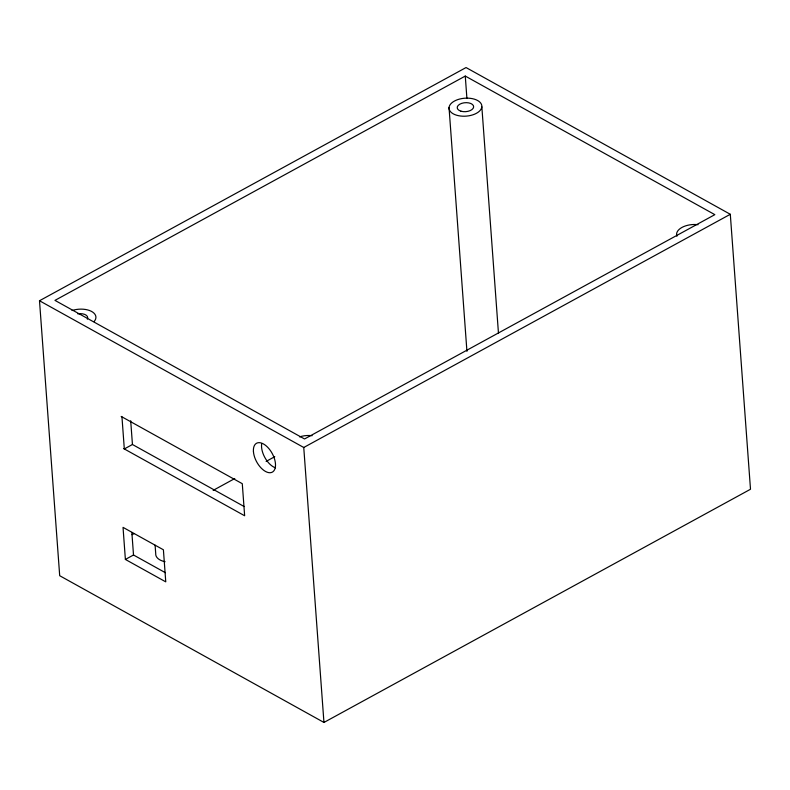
<?xml version="1.0" encoding="UTF-8"?>
<svg xmlns="http://www.w3.org/2000/svg" width="790" height="790" viewBox="0 0 790 790"><rect width="100%" height="100%" fill="white"/><g stroke="black" fill="none" stroke-linecap="round" stroke-linejoin="round"><path stroke-width="1.19" d="M39.5 300.753L466.051 67.555L730.306 214.288L750.5 489.247L323.949 722.445L59.694 575.712L39.5 300.753L303.755 447.486L323.949 722.445M465.271 76.067L54.964 300.378L304.535 438.973L714.841 214.653L465.271 76.067L466.89 98.217M244.169 506.548L132.444 444.503L124.316 448.947L121.956 416.873M132.078 534.692L134.241 533.507M213.152 490.373L234.768 478.552M266.121 461.409L274.772 456.679M303.755 447.486L730.306 214.288M125.383 559.438L165.762 581.855L163.402 549.781L123.033 527.365L125.383 559.438L133.51 554.995L165.386 572.701M121.166 416.429L242.283 483.687L244.643 515.761L123.526 448.513M481.841 106.788A16.452 8.986 -4.2 0 1 456.511 115.192A16.452 8.986 -4.2 0 1 457.953 99.55A16.452 8.986 -4.2 0 1 481.841 106.788L498.48 333.429M449.036 107.568L466.939 351.353M155.097 545.189L155.719 553.632A16.452 8.986 -4.2 0 0 165.08 561.739M130.696 420.744L132.444 444.503M131.851 532.42L133.51 554.995M275.483 467.838A16.452 8.828 61.3 0 1 261.678 443.773M676.931 236.25A16.452 8.986 -4.2 0 1 698.044 224.706M77.785 313.847A8.226 4.493 -4.2 0 1 87.325 319.15M72.028 310.539A16.452 8.986 -4.2 0 1 91.206 311.24A16.452 8.986 -4.2 0 1 94.02 321.629M299.578 436.89A16.452 8.986 -4.2 0 1 312.109 435.695M253.432 451.564A16.452 8.828 61.3 0 0 270.822 472.647A16.452 8.828 61.3 0 0 269.074 448.829A16.452 8.828 61.3 0 0 253.432 451.564M460.975 111.192A8.226 4.493 -4.2 0 0 473.635 106.986A8.226 4.493 -4.2 0 0 461.696 103.362A8.226 4.493 -4.2 0 0 460.975 111.192"/></g></svg>
